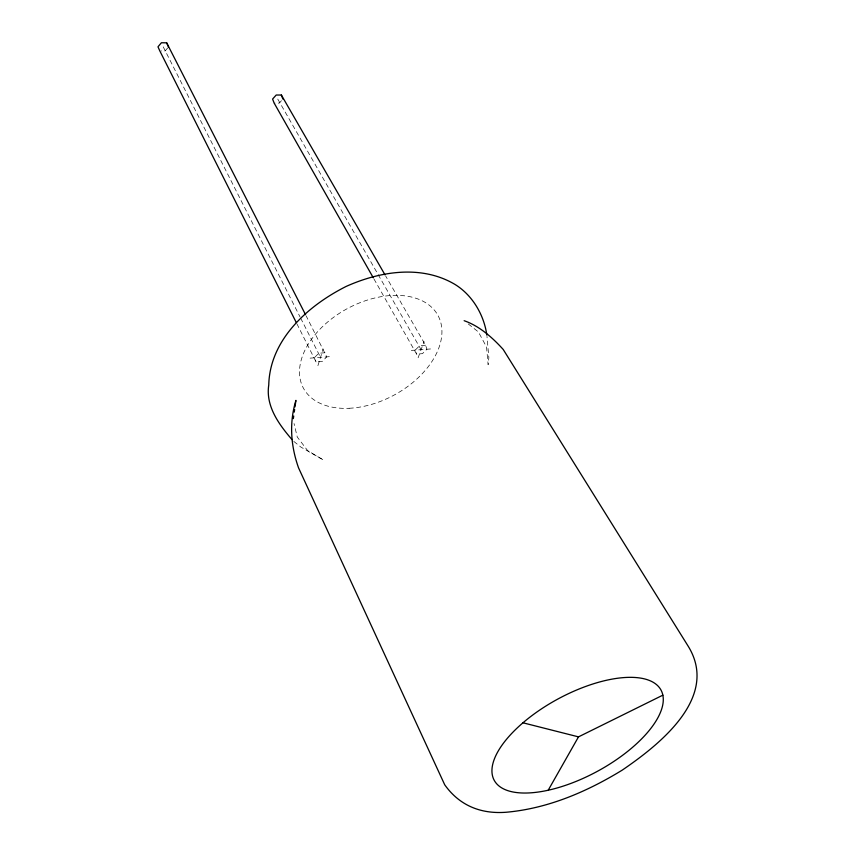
<?xml version="1.0" encoding="UTF-8"?>
<svg xmlns="http://www.w3.org/2000/svg" width="855" height="855" viewBox="0 0 855 855"><rect width="100%" height="100%" fill="white"/><g stroke="black" fill="none" stroke-linecap="round" stroke-linejoin="round"><path stroke-width="0.64" stroke-dasharray="4.28 3.21" d="M317.91 365.662L323.158 348.958M418.116 357.775L424.069 341.508M167.633 47.976L165.068 51.001L161.135 50.937M281.455 100.687L279.296 103.102L274.156 103.102M310.119 358.138L330.864 356.556M411.298 350.422L430.802 348.936M296.899 323.788L316.061 361.911L322.271 361.43L326.728 356.877L306.197 315.955M373.945 278.933L416.62 354.12L422.456 353.66L426.923 349.225L425.566 345.217L385.691 276.047M325.007 352.762L318.765 353.233L314.287 357.818L316.061 361.911M425.566 345.217L419.698 345.655L415.22 350.123L416.62 354.12M468.23 323.927L478.447 331.986L486.548 347.055L488.12 364.732L488.857 357.636L486.976 336.464M293.81 441.426L300.885 447.08L323.457 460.022L307.672 450.649L297.262 437.023L294.045 423.567M277.757 99.073L377.493 273.45M378.156 274.605L421.088 349.674M163.241 46.886L300.03 316.906M300.639 318.092L320.529 357.347M349.107 408.273A76.48 49.163 -28.4 0 0 440.304 320.924A76.48 49.163 -28.4 0 0 322.741 326.418A76.48 49.163 -28.4 0 0 349.107 408.273"/><path stroke-width="1.28" d="M293.351 418.597L293.714 416M294.27 412.099L294.633 409.492M295.007 406.884L295.926 400.386C289.043 422.851 290.775 445.989 298.566 467.899L444.718 784.794C459.509 805.581 480.809 814.195 506.181 812.25C547.82 808.552 587 791.751 622.322 770.066C659.665 744.534 719.515 697.381 688.318 646.412L503.2 349.449C492.362 337.501 479.559 326.118 464.147 320.7M548.205 790.234L578.493 736.871L662.849 695.168A94.809 41.19 -28.4 0 0 527.353 719.162A94.809 41.19 -28.4 0 0 542.615 791.345A94.809 41.19 -28.4 0 0 662.849 695.168M385.028 274.893L281.37 95.033L276.208 95.023L272.595 99.062L274.156 103.102L373.282 277.768M305.588 314.768L166.682 42.836L161.413 42.75L157.983 46.801L159.821 50.926L296.3 322.591M522.961 722.796L578.493 736.871M292.025 439.63C279.008 424.518 265.488 406.168 268.759 384.974C269.827 339.371 308.206 305.502 346.222 286.393C380.037 271.249 421.472 264.59 454.871 284.362C472.516 295.146 484.037 314.961 486.848 335.139M166.682 42.836L168.488 46.972M281.37 95.033L282.898 99.073"/></g></svg>
